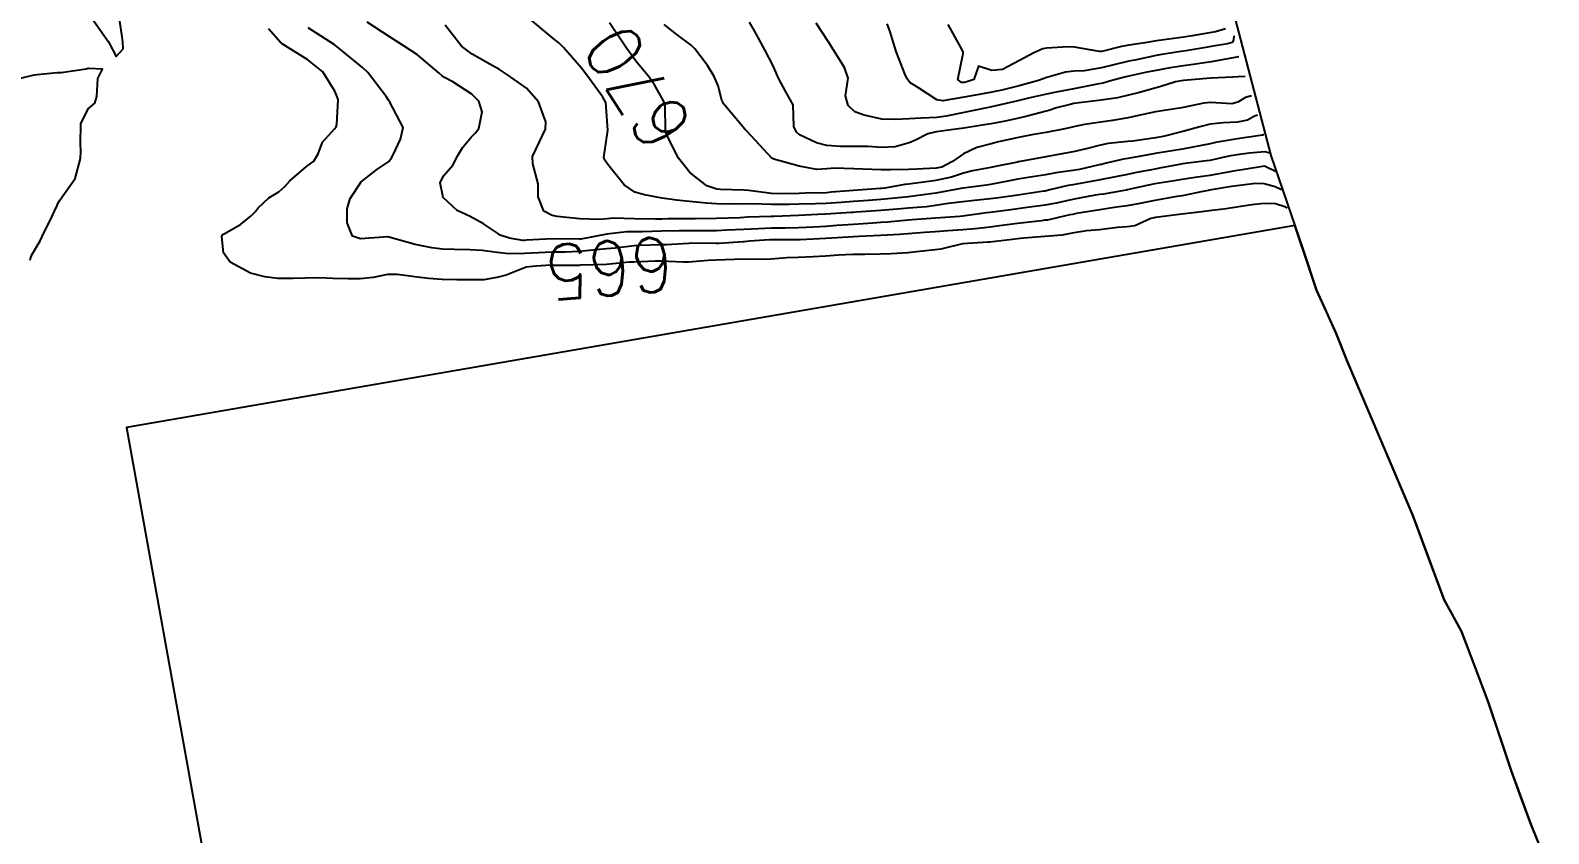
# Model space of a CAD drawing. Header units: metres. Extents: x 292545 to 299085, y 7450245 to 7463078.
# Drawn here: x 295882.3 to 295993.2, y 7458681.2 to 7458739.9 of the extents above; entities that cross this region are included whole.
import ezdxf
from ezdxf.enums import TextEntityAlignment as Align

# ---------------------------------------------------------------- set-up
doc = ezdxf.new("R2010")
doc.units = ezdxf.units.M
for name, color, linetype in [('Area', 45, 'Continuous'), ('Cotas', 45, 'Continuous'), ('Curvas de Nivel 1m', 11, 'Continuous'), ('Curvas de Nivel 5m', 15, 'Continuous'), ('Edificações', 30, 'Continuous')]:
    doc.layers.add(name, color=color, linetype=linetype)
doc.styles.add('Style-STANDARD', font='STANDARD.shx')

msp = doc.modelspace()

# ---------------------------------------------------------------- linework, layer by layer
at = {"layer": 'Area'}
msp.add_polyline3d([(295968.81, 7458746.62, 678.01), (295972.94, 7458730.77, 667.23), (295975.32, 7458723.87, 674.05), (295976.29, 7458720.92, 673.98), (295977.73, 7458717.77, 674.06), (295978.53, 7458715.73, 674.14), (295983.33, 7458704.45, 674.24), (295985.62, 7458698.3, 674.28), (295986.88, 7458695.99, 674.36), (295988.86, 7458690.77, 674.52), (295990.52, 7458685.83, 674.52), (295991.95, 7458681.91, 674.56), (295993.25, 7458678.7, 674.56)], dxfattribs=at)
at = {"layer": 'Curvas de Nivel 1m', "flags": 128}
for points, elevation in [([(295886.61, 7458741.04), (295888.02, 7458739.07), (295888.58, 7458738.01), (295889.07, 7458738.57), (295889.06, 7458739.05), (295889, 7458739.45), (295888.77, 7458741.06)], 664), ([(295973.3, 7458729.6), (295972.54, 7458729.97), (295972.49, 7458729.98), (295970.85, 7458729.72), (295970.49, 7458729.66), (295969.16, 7458729.42), (295968.48, 7458729.31), (295967.43, 7458729.17), (295966.48, 7458729.01), (295965.73, 7458728.88), (295964.47, 7458728.69), (295964.02, 7458728.61), (295962.46, 7458728.25), (295962.41, 7458728.24), (295962.09, 7458728.18), (295960.71, 7458727.95), (295960.46, 7458727.91), (295960.11, 7458727.86), (295958.46, 7458727.54), (295957.38, 7458727.31), (295956.45, 7458727.14), (295955.14, 7458726.96), (295954.45, 7458726.87), (295953.94, 7458726.8), (295952.45, 7458726.6), (295952.18, 7458726.57), (295950.44, 7458726.34), (295950.22, 7458726.32), (295948.44, 7458726.19), (295946.74, 7458726.07), (295946.44, 7458726.04), (295944.93, 7458725.9), (295944.44, 7458725.87), (295943.87, 7458725.83), (295942.44, 7458725.73), (295941.23, 7458725.64), (295940.43, 7458725.59), (295939.52, 7458725.54), (295938.43, 7458725.49), (295937.45, 7458725.46), (295936.43, 7458725.45), (295935.51, 7458725.42), (295934.43, 7458725.37), (295933.2, 7458725.3), (295932.43, 7458725.27), (295931.72, 7458725.26), (295930.43, 7458725.27), (295929.72, 7458725.27), (295928.43, 7458725.23), (295927.02, 7458725.2), (295926.43, 7458725.2), (295925.85, 7458725.19), (295924.43, 7458725.02), (295922.52, 7458724.66), (295922.42, 7458724.65), (295920.42, 7458724.68), (295918.55, 7458724.57), (295918.42, 7458724.56), (295918.28, 7458724.56), (295917.31, 7458724.72), (295916.64, 7458724.94), (295916.43, 7458725.08), (295915.4, 7458725.77), (295914.44, 7458726.3), (295913.49, 7458726.76), (295912.46, 7458727.71), (295912.24, 7458728.77), (295912.48, 7458729.28), (295913.18, 7458730.07), (295913.54, 7458730.76), (295913.89, 7458731.37), (295914.51, 7458732.11), (295914.83, 7458732.43), (295915.06, 7458732.74), (295915.32, 7458733.95), (295915.07, 7458734.74), (295914.55, 7458735.25), (295913.18, 7458736.14), (295912.56, 7458736.47), (295912.38, 7458736.59), (295912.18, 7458736.78), (295910.58, 7458738.13), (295909.55, 7458738.81), (295908.6, 7458739.41), (295906.92, 7458740.52)], 667), ([(295972.44, 7458732.29), (295972.41, 7458732.28), (295972.33, 7458732.25), (295971.17, 7458732.08), (295970.51, 7458731.99), (295968.9, 7458731.71), (295968.51, 7458731.63), (295967.26, 7458731.37), (295966.5, 7458731.23), (295965.41, 7458731.05), (295964.5, 7458730.91), (295963.86, 7458730.8), (295962.5, 7458730.56), (295962.19, 7458730.49), (295960.92, 7458730.2), (295960.57, 7458730.12), (295960.49, 7458730.1), (295958.96, 7458729.75), (295958.48, 7458729.67), (295957.24, 7458729.49), (295956.48, 7458729.36), (295955.53, 7458729.21), (295954.47, 7458729.03), (295953.85, 7458728.91), (295952.47, 7458728.64), (295952.18, 7458728.59), (295950.46, 7458728.39), (295950.41, 7458728.38), (295950.17, 7458728.32), (295948.46, 7458728.02), (295947.01, 7458727.81), (295946.46, 7458727.75), (295945.22, 7458727.62), (295944.45, 7458727.55), (295943.54, 7458727.49), (295942.45, 7458727.41), (295941.55, 7458727.34), (295940.46, 7458727.27), (295939.67, 7458727.24), (295938.45, 7458727.2), (295937.75, 7458727.18), (295936.45, 7458727.18), (295935.74, 7458727.21), (295934.45, 7458727.23), (295933.76, 7458727.22), (295932.45, 7458727.24), (295931.71, 7458727.29), (295930.46, 7458727.41), (295929.51, 7458727.51), (295928.46, 7458727.66), (295927.17, 7458727.89), (295926.47, 7458728.09), (295925.7, 7458728.62), (295924.49, 7458730.12), (295924.27, 7458730.42), (295924.2, 7458730.63), (295924.51, 7458732.63), (295924.34, 7458734.63), (295924.14, 7458735.04), (295922.96, 7458736.65), (295922.57, 7458737.15), (295921.25, 7458738.67), (295920.91, 7458738.99), (295920.6, 7458739.24), (295918.85, 7458740.7)], 669), ([(295971.07, 7458736.55), (295970.57, 7458736.52), (295970.17, 7458736.49), (295968.57, 7458736.41), (295968.28, 7458736.4), (295966.56, 7458736.24), (295965.98, 7458736.14), (295964.9, 7458735.82), (295964.56, 7458735.72), (295963.34, 7458735.38), (295962.55, 7458735.17), (295961.75, 7458734.98), (295960.54, 7458734.8), (295958.94, 7458734.62), (295958.55, 7458734.56), (295958.28, 7458734.5), (295957.29, 7458734.24), (295956.73, 7458734.06), (295956.54, 7458734.01), (295955.15, 7458733.65), (295954.53, 7458733.5), (295953.54, 7458733.28), (295952.52, 7458733.08), (295951.85, 7458732.98), (295950.52, 7458732.77), (295950.13, 7458732.71), (295948.51, 7458732.49), (295948.4, 7458732.47), (295947.89, 7458732.36), (295946.98, 7458731.89), (295946.51, 7458731.69), (295945.5, 7458731.39), (295944.5, 7458731.35), (295943.53, 7458731.43), (295942.5, 7458731.42), (295941.51, 7458731.42), (295940.5, 7458731.51), (295939.74, 7458731.69), (295938.51, 7458732.28), (295938.28, 7458732.47), (295938.1, 7458732.89), (295938.03, 7458734.47), (295937.51, 7458735.43), (295936.94, 7458736.48), (295936.83, 7458736.76), (295936.57, 7458737.31), (295935.97, 7458738.5), (295935.22, 7458739.88), (295934.84, 7458740.51)], 672), ([(295970.62, 7458737.98), (295970.58, 7458737.97), (295969.01, 7458737.68), (295968.58, 7458737.61), (295967.28, 7458737.41), (295966.57, 7458737.32), (295965.6, 7458737.17), (295964.57, 7458736.98), (295963.89, 7458736.85), (295962.57, 7458736.57), (295962.25, 7458736.5), (295961.15, 7458736.19), (295960.7, 7458736.06), (295960.56, 7458736.04), (295960.37, 7458736.01), (295958.56, 7458735.64), (295957.38, 7458735.41), (295956.55, 7458735.24), (295955.23, 7458734.95), (295954.55, 7458734.79), (295954.14, 7458734.69), (295952.54, 7458734.32), (295952.53, 7458734.32), (295952.43, 7458734.3), (295950.88, 7458733.98), (295950.54, 7458733.91), (295949.23, 7458733.64), (295948.53, 7458733.55), (295947.4, 7458733.49), (295946.53, 7458733.45), (295945.52, 7458733.39), (295944.53, 7458733.42), (295943.22, 7458733.72), (295942.54, 7458733.96), (295942.06, 7458734.42), (295941.86, 7458735.12), (295942.05, 7458736.43), (295941.79, 7458737.21), (295941.01, 7458738.44), (295940.59, 7458739.1), (295939.72, 7458740.45)], 673), ([(295973.73, 7458728.27), (295973.26, 7458728.48), (295972.47, 7458728.7), (295971.83, 7458728.71), (295970.47, 7458728.55), (295970.07, 7458728.49), (295968.46, 7458728.23), (295968.36, 7458728.21), (295967.86, 7458728.12), (295966.72, 7458727.86), (295966.46, 7458727.82), (295966.09, 7458727.77), (295964.46, 7458727.48), (295963.37, 7458727.25), (295962.45, 7458727.09), (295961.66, 7458726.98), (295960.45, 7458726.8), (295958.74, 7458726.52), (295958.45, 7458726.46), (295958.25, 7458726.43), (295957.44, 7458726.24), (295956.64, 7458726.05), (295956.44, 7458726.03), (295956.19, 7458726), (295954.44, 7458725.8), (295953.11, 7458725.62), (295952.44, 7458725.53), (295951.34, 7458725.4), (295950.43, 7458725.33), (295949.35, 7458725.26), (295948.43, 7458725.19), (295947.65, 7458725.13), (295946.43, 7458725.04), (295945.82, 7458724.99), (295944.43, 7458724.92), (295942.86, 7458724.85), (295942.43, 7458724.82), (295942.06, 7458724.79), (295940.43, 7458724.71), (295938.56, 7458724.6), (295938.42, 7458724.6), (295938.3, 7458724.6), (295936.42, 7458724.61), (295936.31, 7458724.6), (295934.85, 7458724.51), (295934.46, 7458724.47), (295934.42, 7458724.47), (295932.62, 7458724.33), (295932.42, 7458724.33), (295930.63, 7458724.35), (295930.42, 7458724.34), (295928.75, 7458724.24), (295928.42, 7458724.23), (295926.83, 7458724.19), (295926.42, 7458724.16), (295925.04, 7458724), (295924.41, 7458723.94), (295923.65, 7458723.87), (295922.41, 7458723.75), (295921.38, 7458723.7), (295920.41, 7458723.7), (295919.44, 7458723.66), (295918.41, 7458723.6), (295917.27, 7458723.58), (295916.41, 7458723.67), (295915.32, 7458723.83), (295914.41, 7458723.87), (295913.29, 7458723.89), (295912.41, 7458723.92), (295911.64, 7458724.01), (295910.42, 7458724.27), (295908.42, 7458724.82), (295906.42, 7458724.67), (295905.84, 7458724.86), (295905.45, 7458725.84), (295905.46, 7458726.86), (295905.68, 7458727.63), (295906.47, 7458728.84), (295907.6, 7458729.71), (295908.49, 7458730.34), (295908.7, 7458730.6), (295908.8, 7458730.82), (295909.35, 7458731.96), (295909.53, 7458732.81), (295908.54, 7458734.72), (295908.47, 7458734.82), (295908.29, 7458735.08), (295906.95, 7458736.84), (295906.57, 7458737.2), (295904.85, 7458738.6), (295904.59, 7458738.81), (295904.51, 7458738.87), (295902.6, 7458740.09)], 666), ([(295972.87, 7458730.94), (295972.5, 7458731.03), (295971.37, 7458730.95), (295970.5, 7458730.82), (295969.88, 7458730.71), (295968.5, 7458730.41), (295968.24, 7458730.37), (295966.49, 7458730.15), (295966.39, 7458730.13), (295964.81, 7458729.83), (295964.49, 7458729.77), (295963.13, 7458729.52), (295962.48, 7458729.38), (295961.48, 7458729.19), (295960.47, 7458729), (295959.81, 7458728.87), (295958.47, 7458728.63), (295958.14, 7458728.57), (295956.8, 7458728.25), (295956.53, 7458728.18), (295956.46, 7458728.17), (295956.37, 7458728.16), (295954.46, 7458727.87), (295953.08, 7458727.67), (295952.46, 7458727.59), (295951.3, 7458727.47), (295950.45, 7458727.38), (295949.37, 7458727.25), (295948.45, 7458727.11), (295947.78, 7458727.02), (295946.45, 7458726.92), (295945.94, 7458726.88), (295944.45, 7458726.76), (295942.65, 7458726.63), (295942.44, 7458726.61), (295942.27, 7458726.6), (295940.44, 7458726.47), (295940.41, 7458726.47), (295939.85, 7458726.45), (295938.44, 7458726.39), (295936.62, 7458726.31), (295936.44, 7458726.31), (295934.7, 7458726.25), (295934.44, 7458726.24), (295934.15, 7458726.22), (295932.44, 7458726.16), (295930.87, 7458726.13), (295930.44, 7458726.13), (295928.88, 7458726.13), (295928.44, 7458726.12), (295927.97, 7458726.11), (295926.44, 7458726.13), (295924.89, 7458726.18), (295924.44, 7458726.15), (295923.89, 7458726.09), (295922.44, 7458726.15), (295920.79, 7458726.32), (295920.44, 7458726.39), (295919.82, 7458726.69), (295919.41, 7458727.74), (295919.4, 7458728.69), (295919.01, 7458730.17), (295919, 7458730.69), (295919.48, 7458731.71), (295919.94, 7458732.69), (295919.97, 7458733.24), (295919.42, 7458734.69), (295918.55, 7458735.68), (295917.96, 7458736.11), (295917.09, 7458736.72), (295916.57, 7458737.06), (295915.87, 7458737.44), (295914.58, 7458738.17), (295913.8, 7458738.76), (295912.61, 7458740.29)], 668), ([(295971.53, 7458735.13), (295971.09, 7458735.01), (295970.54, 7458734.67), (295970.09, 7458734.55), (295968.54, 7458734.64), (295968.05, 7458734.6), (295966.54, 7458734.27), (295966.42, 7458734.25), (295965.63, 7458734.14), (295964.53, 7458733.96), (295963.06, 7458733.64), (295962.53, 7458733.52), (295961.38, 7458733.33), (295960.52, 7458733.21), (295959.34, 7458733.04), (295958.52, 7458732.86), (295958.02, 7458732.74), (295956.52, 7458732.44), (295956.35, 7458732.42), (295955.49, 7458732.27), (295954.51, 7458732.08), (295953.04, 7458731.76), (295952.51, 7458731.63), (295951.47, 7458731.35), (295950.5, 7458730.9), (295949.68, 7458730.33), (295948.91, 7458729.92), (295948.49, 7458729.83), (295947.08, 7458729.77), (295946.48, 7458729.75), (295945.15, 7458729.72), (295944.48, 7458729.72), (295943.13, 7458729.76), (295942.48, 7458729.79), (295941.08, 7458729.84), (295940.49, 7458729.79), (295939.78, 7458729.75), (295938.49, 7458729.98), (295936.64, 7458730.49), (295936.49, 7458730.58), (295934.69, 7458732.51), (295934.52, 7458732.7), (295932.98, 7458734.53), (295932.83, 7458734.82), (295932.56, 7458735.86), (295932.28, 7458736.54), (295931.77, 7458737.35), (295930.85, 7458738.56), (295930.59, 7458738.82), (295929.55, 7458739.62), (295928.61, 7458740.34)], 671), ([(295970.24, 7458739.51), (295970.23, 7458739.19), (295970.13, 7458739.02), (295969.78, 7458738.92), (295968.59, 7458738.73), (295968.06, 7458738.64), (295966.59, 7458738.4), (295966.36, 7458738.36), (295964.98, 7458738.15), (295964.58, 7458738.08), (295963.01, 7458737.74), (295962.58, 7458737.65), (295961.39, 7458737.38), (295960.57, 7458737.18), (295959.3, 7458736.95), (295958.57, 7458736.92), (295957.94, 7458736.86), (295956.57, 7458736.46), (295955.96, 7458736.26), (295954.56, 7458735.86), (295953.3, 7458735.55), (295952.55, 7458735.39), (295951.63, 7458735.23), (295950.55, 7458735.02), (295948.97, 7458734.77), (295948.55, 7458734.84), (295947.2, 7458735.72), (295946.56, 7458736.11), (295946.37, 7458736.37), (295946.2, 7458736.74), (295945.56, 7458738.38), (295945.1, 7458739.89), (295944.92, 7458740.39)], 674), ([(295882.28, 7458723.13), (295882.3, 7458723.23), (295882.41, 7458723.51), (295883.02, 7458724.52), (295883.27, 7458725.12), (295883.68, 7458725.87), (295884.25, 7458727.11), (295884.31, 7458727.26), (295884.46, 7458727.5), (295885.57, 7458729.09), (295885.96, 7458730.56), (295885.99, 7458731.09), (295885.97, 7458731.62), (295885.98, 7458733.09), (295886.53, 7458734.19), (295887.01, 7458734.6), (295887.15, 7458735.07), (295887.23, 7458736.4), (295887.58, 7458737.07), (295886.56, 7458737.13), (295886.52, 7458737.12), (295886.37, 7458737.08), (295884.56, 7458736.81), (295884.26, 7458736.8), (295882.56, 7458736.64), (295881.35, 7458736.35)], 664)]:
    msp.add_lwpolyline(points, dxfattribs=dict(at, elevation=elevation))
at = {"layer": 'Curvas de Nivel 5m', "flags": 128}
for points, elevation in [([(295971.98, 7458733.71), (295971.75, 7458733.63), (295971.25, 7458733.35), (295970.52, 7458733.2), (295969.46, 7458733.16), (295968.52, 7458733.05), (295967.77, 7458732.87), (295966.52, 7458732.52), (295965.09, 7458732.15), (295964.51, 7458732.05), (295962.87, 7458731.82), (295962.51, 7458731.78), (295961.06, 7458731.64), (295960.51, 7458731.53), (295959.56, 7458731.27), (295958.5, 7458731.04), (295957.82, 7458730.92), (295956.5, 7458730.66), (295954.52, 7458730.3), (295954.49, 7458730.3), (295954.44, 7458730.28), (295952.83, 7458729.96), (295952.49, 7458729.88), (295951.15, 7458729.64), (295950.48, 7458729.47), (295949.62, 7458729.19), (295948.47, 7458728.93), (295947.95, 7458728.87), (295946.47, 7458728.67), (295946.2, 7458728.64), (295944.75, 7458728.39), (295944.5, 7458728.35), (295944.46, 7458728.35), (295944.42, 7458728.35), (295942.46, 7458728.22), (295940.83, 7458728.08), (295940.47, 7458728.05), (295938.92, 7458728.01), (295938.47, 7458728), (295936.99, 7458727.96), (295936.47, 7458727.98), (295934.77, 7458728.21), (295934.47, 7458728.24), (295932.72, 7458728.29), (295932.47, 7458728.31), (295931.74, 7458728.55), (295930.48, 7458729.53), (295929.67, 7458730.57), (295928.78, 7458732.31), (295928.72, 7458732.58), (295928.69, 7458734.43), (295928.65, 7458734.58), (295928.55, 7458734.81), (295927.91, 7458735.94), (295927.44, 7458736.6), (295927.04, 7458737.07), (295926.57, 7458737.64), (295925.86, 7458738.62), (295924.61, 7458740.46)], 670), ([(295974.15, 7458726.93), (295973.97, 7458727.01), (295973.28, 7458727.23), (295972.46, 7458727.27), (295971.56, 7458727.17), (295970.45, 7458726.99), (295969.69, 7458726.86), (295968.45, 7458726.73), (295967.9, 7458726.66), (295966.45, 7458726.47), (295964.52, 7458726.23), (295964.44, 7458726.22), (295964.39, 7458726.21), (295964.17, 7458726.16), (295963, 7458725.62), (295962.44, 7458725.55), (295961.75, 7458725.51), (295960.43, 7458725.34), (295959.48, 7458725.27), (295958.43, 7458725.08), (295957.71, 7458724.95), (295956.43, 7458724.85), (295954.88, 7458724.73), (295954.43, 7458724.67), (295954.08, 7458724.63), (295952.42, 7458724.44), (295952.3, 7458724.43), (295950.42, 7458724.32), (295948.84, 7458723.92), (295948.42, 7458723.87), (295947.06, 7458723.72), (295946.41, 7458723.66), (295945.21, 7458723.58), (295944.41, 7458723.56), (295943.28, 7458723.54), (295942.41, 7458723.53), (295941.35, 7458723.48), (295940.41, 7458723.41), (295939.51, 7458723.35), (295938.41, 7458723.32), (295937.59, 7458723.3), (295936.4, 7458723.19), (295935.74, 7458723.16), (295934.4, 7458723.18), (295933.75, 7458723.17), (295932.4, 7458723.13), (295931.84, 7458723.1), (295930.4, 7458722.97), (295930, 7458722.96), (295928.4, 7458723.04), (295927.94, 7458723.05), (295926.4, 7458722.98), (295926.05, 7458722.96), (295924.4, 7458722.81), (295922.49, 7458722.75), (295922.4, 7458722.74), (295922.33, 7458722.74), (295920.4, 7458722.74), (295920.34, 7458722.75), (295919.27, 7458722.69), (295918.49, 7458722.61), (295918.4, 7458722.57), (295917.08, 7458722.03), (295916.39, 7458721.84), (295915.43, 7458721.69), (295914.39, 7458721.67), (295913.47, 7458721.67), (295912.39, 7458721.7), (295911.39, 7458721.78), (295910.39, 7458721.89), (295909.13, 7458722.07), (295908.39, 7458722.08), (295907.36, 7458721.86), (295906.39, 7458721.75), (295905.49, 7458721.75), (295904.39, 7458721.79), (295903.44, 7458721.83), (295902.39, 7458721.81), (295901.51, 7458721.78), (295900.39, 7458721.78), (295899.43, 7458721.89), (295898.39, 7458722.17), (295896.89, 7458722.96), (295896.41, 7458723.65), (295896.3, 7458724.84), (295896.34, 7458724.96), (295896.42, 7458725.03), (295897.65, 7458725.73), (295898.44, 7458726.35), (295898.72, 7458726.66), (295898.94, 7458726.94), (295899.72, 7458727.67), (295900.46, 7458728.12), (295900.89, 7458728.49), (295901.25, 7458728.91), (295902.48, 7458729.97), (295903.01, 7458730.36), (295903.34, 7458730.88), (295903.64, 7458731.74), (295904.52, 7458732.71), (295904.65, 7458732.87), (295904.7, 7458733.04), (295904.78, 7458734.87), (295904.73, 7458735.06), (295904.55, 7458735.47), (295903.66, 7458736.88), (295902.58, 7458737.76), (295900.7, 7458738.92), (295900.64, 7458738.97), (295900.59, 7458739.01), (295899.7, 7458740.02)], 665), ([(295969.64, 7458740.02), (295968.91, 7458739.8), (295968.61, 7458739.75), (295967.21, 7458739.52), (295966.6, 7458739.42), (295965.49, 7458739.26), (295964.6, 7458739.14), (295963.75, 7458739.01), (295962.59, 7458738.83), (295962.04, 7458738.73), (295960.59, 7458738.38), (295960.42, 7458738.37), (295958.59, 7458738.69), (295958.12, 7458738.71), (295956.59, 7458738.61), (295956.28, 7458738.56), (295955.64, 7458738.26), (295954.58, 7458737.7), (295953.34, 7458737.05), (295952.57, 7458736.99), (295951.59, 7458737.3), (295951.25, 7458736.31), (295950.74, 7458736.14), (295950.56, 7458736.11), (295950.34, 7458736.11), (295950.07, 7458736.33), (295950.47, 7458738.21), (295950.46, 7458738.32), (295950.36, 7458738.55), (295949.38, 7458740.34)], 675)]:
    msp.add_lwpolyline(points, dxfattribs=dict(at, elevation=elevation))
at = {"layer": 'Edificações', "elevation": 672.29}
msp.add_lwpolyline([(295992.6, 7458680.3), (295991.95, 7458681.91), (295991.23, 7458683.87), (295990.52, 7458685.83), (295989.69, 7458688.3), (295988.86, 7458690.77), (295987.87, 7458693.38), (295986.88, 7458695.99), (295986.25, 7458697.14), (295985.62, 7458698.3), (295984.47, 7458701.37), (295983.33, 7458704.45), (295980.93, 7458710.09), (295978.53, 7458715.73), (295977.73, 7458717.77), (295977.01, 7458719.35), (295976.29, 7458720.92), (295975.8, 7458722.39), (295974.7, 7458725.65), (295889.33, 7458710.89), (295898.1, 7458662.21)], dxfattribs=at)

# ---------------------------------------------------------------- texts
at = {"layer": 'Cotas', "style": 'Style-STANDARD'}
for s, rotation, p in [('670', 122.8292, (295926.68, 7458735.73, 670)), ('665', 184.3582, (295924.63, 7458722.53, 665))]:
    msp.add_text(s, height=4, rotation=rotation, dxfattribs=at).set_placement(p, align=Align.MIDDLE_CENTER)

doc.saveas('drawing.dxf')
